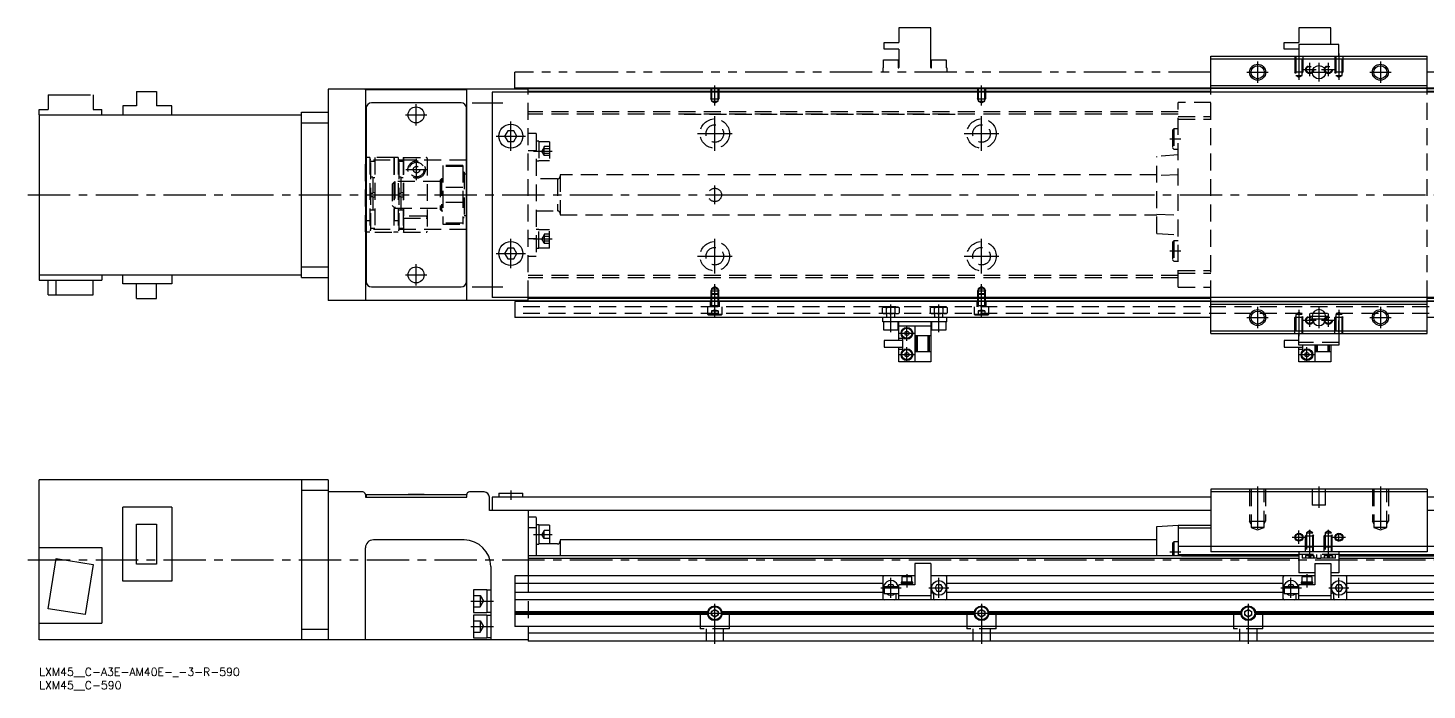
# Model space of a CAD drawing. Extents: x -4 to 927, y -8 to 240.
# Drawn here: x -4 to 520, y -8 to 240 of the extents above; entities that cross this region are included whole.
import ezdxf

# ---------------------------------------------------------------- set-up
doc = ezdxf.new("R2010")
doc.units = 0
doc.header["$LTSCALE"] = 0.5
for name, pattern in [('CENTER', [50.8, 31.75, -6.35, 6.35, -6.35]), ('DASHED', [19.05, 12.7, -6.35]), ('PHANTOM', [63.5, 31.75, -6.35, 6.35, -6.35, 6.35, -6.35])]:
    doc.linetypes.add(name, pattern=pattern)
for name, color, linetype in [('MSM_CENTER', 1, 'CENTER'), ('MSM_CONTINUOUS', 7, 'CONTINUOUS'), ('MSM_DASHED', 4, 'DASHED'), ('MSM_IMAGINARY', 6, 'PHANTOM'), ('MSM_NARROW', 5, 'CONTINUOUS'), ('MSM_PART_NUMBER', 7, 'CONTINUOUS')]:
    doc.layers.add(name, color=color, linetype=linetype)
doc.styles.get("Standard").update_dxf_attribs({"font": 'txt.shx', "height": 3, "bigfont": 'bigfont.shx'})

# ---------------------------------------------------------------- blocks, each defined once
blk = doc.blocks.new('*U8')
at = {"layer": 'MSM_PART_NUMBER'}
blk.add_text('LXM45__C-A3E-AM40E-_-3-R-590', height=3, dxfattribs=at).set_placement((0, -3))
blk = doc.blocks.new('*U9')
at = {"layer": 'MSM_PART_NUMBER'}
blk.add_text('LXM45__C-590', height=3, dxfattribs=at).set_placement((0, -8))

msp = doc.modelspace()

# ---------------------------------------------------------------- linework, layer by layer
at = {"layer": 'MSM_CENTER'}
for p, q in [((456.8, 227.38), (456.8, 219.38)), ((472.3, 230.38), (472.3, 220.47)), ((476.3, 226.88), (476.3, 221.88)), ((479.8, 226.88), (479.8, 219.88)), ((483.3, 226.88), (483.3, 221.88)), ((487.3, 230.38), (487.3, 220.47)), ((502.8, 227.38), (502.8, 219.38)), ((452.8, 223.38), (460.8, 223.38)), ((473.8, 224.38), (478.8, 224.38)), ((476.3, 223.38), (483.3, 223.38)), ((480.8, 224.38), (485.8, 224.38)), ((498.8, 223.38), (506.8, 223.38)), ((253.3, 210.87), (253.3, 218.38)), ((353.3, 210.87), (353.3, 218.38)), ((141.3, 203.38), (141.3, 211.38)), ((162.3, 211.88), (173.8, 211.88)), ((137.3, 207.38), (145.3, 207.38)), ((176.8, 193.88), (176.8, 204.88)), ((253.3, 193.88), (253.3, 206.88)), ((353.3, 193.88), (353.3, 206.88)), ((171.3, 199.38), (182.3, 199.38)), ((246.8, 200.38), (259.8, 200.38)), ((346.8, 200.38), (359.8, 200.38)), ((423.9, 198.38), (428, 198.38)), ((141.5, 182.88), (141.5, 190.88)), ((185.3, 193.83), (192.3, 193.83)), ((137.5, 186.88), (145.5, 186.88)), ((253.3, 173.88), (253.3, 180.88)), ((-4.2, 177.38), (787.3, 177.38)), ((176.8, 149.88), (176.8, 160.88)), ((185.3, 160.92), (192.3, 160.92)), ((253.3, 147.88), (253.3, 160.88)), ((353.3, 147.88), (353.3, 160.88)), ((171.3, 155.38), (182.3, 155.38)), ((246.8, 154.38), (259.8, 154.38)), ((346.8, 154.38), (359.8, 154.38)), ((423.9, 156.38), (428, 156.38)), ((137.3, 147.38), (145.3, 147.38)), ((141.3, 143.38), (141.3, 151.38)), ((162.3, 142.88), (173.8, 142.88)), ((253.3, 131.38), (253.3, 143.89)), ((353.3, 131.38), (353.3, 143.89)), ((319.3, 125.88), (319.3, 136.28)), ((337.3, 125.88), (337.3, 136.28)), ((452.8, 131.38), (460.8, 131.38)), ((456.8, 135.38), (456.8, 127.38)), ((472.3, 134.29), (472.3, 124.38)), ((476.3, 132.88), (476.3, 127.88)), ((476.3, 131.88), (483.3, 131.88)), ((479.8, 135.38), (479.8, 127.38)), ((483.3, 132.88), (483.3, 127.88)), ((487.3, 134.29), (487.3, 124.38)), ((498.8, 131.38), (506.8, 131.38)), ((502.8, 135.38), (502.8, 127.38)), ((325.3, 122.67), (325.3, 128.29)), ((473.8, 130.38), (478.8, 130.38)), ((476.3, 130.88), (483.3, 130.88)), ((480.8, 130.38), (485.8, 130.38)), ((487.3, 125.88), (487.3, 130.28)), ((322.49, 125.48), (328.11, 125.48)), ((322.49, 117.48), (328.11, 117.48)), ((325.3, 114.67), (325.3, 120.29)), ((472.49, 117.48), (478.11, 117.48)), ((475.3, 114.67), (475.3, 120.29)), ((141.3, 65.11), (141.3, 65)), ((176.8, 66.5), (176.8, 63)), ((456.8, 68), (456.8, 50.78)), ((479.8, 68), (479.8, 60)), ((502.8, 68), (502.8, 50.78)), ((185.3, 50), (192.3, 50)), ((469.8, 49), (474.8, 49)), ((472.3, 46.5), (472.3, 51.5)), ((476.3, 51.81), (476.3, 40.99)), ((483.3, 51.81), (483.3, 40.99)), ((484.8, 49), (489.8, 49)), ((487.3, 47.43), (487.3, 50.58)), ((423.9, 43.5), (428, 43.5)), ((-4.2, 40.5), (537.3, 40.5)), ((319.3, 26.25), (319.3, 33.75)), ((325.3, 35.1), (325.3, 30.1)), ((337.3, 26.25), (337.3, 33.75)), ((469.3, 26.25), (469.3, 33.75)), ((475.3, 35.1), (475.3, 30.1)), ((487.3, 26.25), (487.3, 33.75)), ((315.55, 30), (323.19, 30)), ((333.55, 30), (341.05, 30)), ((465.55, 30), (473.19, 30)), ((483.55, 30), (491.05, 30)), ((161.8, 25), (170.3, 25)), ((253.3, 9), (253.3, 24)), ((353.3, 24), (353.3, 9)), ((453.3, 24), (453.3, 9)), ((249.42, 20.5), (257.18, 20.5)), ((349.42, 20.5), (357.18, 20.5)), ((161.8, 15.5), (170.3, 15.5))]:
    msp.add_line(p, q, dxfattribs=at)
at = {"layer": 'MSM_CONTINUOUS'}
for p, q in [((439.3, 229.38), (520.3, 229.38)), ((439.3, 215.88), (439.3, 229.38)), ((439.3, 228.38), (520.3, 228.38)), ((520.3, 215.88), (520.3, 229.38)), ((108.3, 216.98), (108.3, 137.78)), ((183.3, 216.98), (108.3, 216.98)), ((122.3, 216.8), (122.3, 137.95)), ((160.3, 216.8), (122.3, 216.8)), ((160.3, 137.95), (160.3, 216.8)), ((784.8, 215.88), (169.8, 215.88)), ((169.8, 215.88), (169.8, 138.88)), ((773.3, 217.38), (183.3, 217.38)), ((183.3, 215.88), (183.3, 217.38)), ((439.3, 217.18), (183.3, 217.18)), ((439.3, 216.18), (183.3, 216.18)), ((439.3, 218.38), (520.3, 218.38)), ((439.3, 217.38), (520.3, 217.38)), ((773.3, 217.18), (520.3, 217.18)), ((773.3, 216.18), (520.3, 216.18)), ((122.6, 209.88), (122.6, 144.88)), ((158.2, 211.88), (124.6, 211.88)), ((160.2, 144.88), (160.2, 209.88)), ((0, 207.38), (0, 145.38)), ((0, 207.38), (98.3, 207.38)), ((98.3, 146.38), (98.3, 208.38)), ((98.3, 208.38), (108.3, 208.38)), ((122.6, 207.48), (122.3, 207.48)), ((98.3, 204.38), (108.3, 204.38)), ((122.6, 202.98), (122.3, 202.98)), ((175.65, 201.38), (174.49, 199.38)), ((174.49, 199.38), (175.65, 197.38)), ((177.95, 201.38), (175.65, 201.38)), ((179.11, 199.38), (177.95, 201.38)), ((177.95, 197.38), (179.11, 199.38)), ((175.65, 197.38), (177.95, 197.38)), ((122.6, 190.38), (122.3, 190.38)), ((160.3, 190.38), (160.2, 190.38)), ((160.3, 185.13), (160.2, 185.13)), ((160.2, 169.63), (160.3, 169.63)), ((122.6, 164.38), (122.3, 164.38)), ((160.3, 164.38), (160.2, 164.38)), ((175.65, 157.38), (174.49, 155.38)), ((177.95, 157.38), (175.65, 157.38)), ((179.11, 155.38), (177.95, 157.38)), ((174.49, 155.38), (175.65, 153.38)), ((175.65, 153.38), (177.95, 153.38)), ((177.95, 153.38), (179.11, 155.38)), ((0, 147.38), (98.3, 147.38)), ((23.5, 147.38), (23.5, 145.38)), ((31.35, 143.98), (31.35, 147.38)), ((49.7, 147.38), (49.7, 143.98)), ((98.3, 150.38), (108.3, 150.38)), ((122.6, 151.78), (122.3, 151.78)), ((122.3, 147.28), (122.6, 147.28)), ((160.3, 151.78), (160.2, 151.78)), ((0, 145.38), (23.5, 145.38)), ((3.4, 139.88), (3.4, 145.38)), ((6.37, 139.88), (6.37, 145.38)), ((20.2, 139.88), (20.2, 145.38)), ((49.7, 143.98), (31.35, 143.98)), ((36.47, 138.58), (36.47, 143.98)), ((43.93, 138.58), (43.93, 143.98)), ((98.3, 146.38), (108.3, 146.38)), ((124.6, 142.88), (158.2, 142.88)), ((3.4, 139.88), (20.2, 139.88)), ((36.47, 138.58), (43.93, 138.58)), ((183.3, 137.78), (108.3, 137.78)), ((122.3, 137.95), (160.3, 137.95)), ((784.8, 138.88), (169.8, 138.88)), ((778.3, 137.38), (178.3, 137.38)), ((178.3, 137.38), (178.3, 131.38)), ((183.3, 137.38), (183.3, 138.88)), ((439.3, 138.58), (183.3, 138.58)), ((439.3, 137.58), (183.3, 137.58)), ((439.3, 125.38), (439.3, 138.88)), ((439.3, 137.38), (520.3, 137.38)), ((439.3, 136.38), (520.3, 136.38)), ((520.3, 125.38), (520.3, 138.88)), ((773.3, 138.58), (520.3, 138.58)), ((773.3, 137.58), (520.3, 137.58)), ((439.3, 131.38), (178.3, 131.38)), ((316.3, 129.78), (316.3, 131.38)), ((340.3, 129.78), (340.3, 131.38)), ((477.3, 131.88), (477.3, 130.88)), ((482.3, 130.88), (482.3, 131.88)), ((778.3, 131.38), (520.3, 131.38)), ((340.3, 129.78), (316.3, 129.78)), ((316.55, 129.78), (316.55, 126.78)), ((316.55, 126.78), (322.05, 126.78)), ((322.05, 126.78), (322.05, 129.78)), ((322.3, 122.73), (322.3, 129.64)), ((334.3, 128.18), (322.3, 128.18)), ((325.3, 126.34), (324.55, 125.91)), ((324.55, 125.91), (324.55, 125.04)), ((326.05, 125.91), (325.3, 126.34)), ((326.05, 125.91), (326.05, 125.04)), ((328.3, 128.18), (328.3, 114.78)), ((334.3, 129.64), (334.3, 114.78)), ((334.55, 129.78), (334.55, 126.78)), ((334.55, 126.78), (340.05, 126.78)), ((340.05, 126.78), (340.05, 129.78)), ((439.3, 126.38), (520.3, 126.38)), ((316.8, 122.73), (316.8, 120.23)), ((323.8, 122.73), (316.8, 122.73)), ((323.8, 123.48), (322.3, 123.48)), ((323.8, 119.48), (323.8, 123.48)), ((324.55, 125.04), (325.3, 124.61)), ((325.3, 124.61), (326.05, 125.04)), ((334.3, 124.48), (328.3, 124.48)), ((328.8, 118.48), (328.8, 124.48)), ((329.3, 118.48), (329.3, 124.48)), ((333.3, 118.48), (333.3, 124.48)), ((333.8, 118.48), (333.8, 124.48)), ((439.3, 125.38), (520.3, 125.38)), ((466.8, 122.73), (466.8, 120.23)), ((472.3, 122.73), (466.8, 122.73)), ((472.3, 120.98), (472.3, 125.38)), ((487.3, 120.98), (472.3, 120.98)), ((473.8, 119.48), (473.8, 120.98)), ((478.3, 120.98), (478.3, 114.78)), ((478.8, 118.48), (478.8, 120.98)), ((479.3, 118.48), (479.3, 120.98)), ((483.3, 118.48), (483.3, 120.98)), ((483.8, 118.48), (483.8, 120.98)), ((484.3, 120.98), (484.3, 114.78)), ((487.3, 125.38), (487.3, 120.98)), ((316.8, 120.23), (323.8, 120.23)), ((322.3, 114.78), (322.3, 120.23)), ((322.3, 119.48), (323.8, 119.48)), ((325.3, 118.34), (324.55, 117.91)), ((324.55, 117.91), (324.55, 117.04)), ((324.55, 117.04), (325.3, 116.61)), ((326.05, 117.91), (325.3, 118.34)), ((325.3, 116.61), (326.05, 117.04)), ((326.05, 117.91), (326.05, 117.04)), ((334.3, 118.48), (328.3, 118.48)), ((466.8, 120.23), (473.8, 120.23)), ((472.3, 114.78), (472.3, 120.23)), ((472.3, 119.48), (473.8, 119.48)), ((475.3, 118.34), (474.55, 117.91)), ((474.55, 117.91), (474.55, 117.04)), ((474.55, 117.04), (475.3, 116.61)), ((476.05, 117.91), (475.3, 118.34)), ((475.3, 116.61), (476.05, 117.04)), ((476.05, 117.91), (476.05, 117.04)), ((484.3, 118.48), (478.3, 118.48)), ((334.3, 114.78), (322.3, 114.78)), ((484.3, 114.78), (472.3, 114.78)), ((0, 10.5), (0, 70.5)), ((108.3, 70.5), (0, 70.5)), ((98.3, 70.5), (98.3, 10.5)), ((108.3, 70.5), (108.3, 10.5)), ((108.3, 66.5), (98.3, 66.5)), ((121.3, 66), (108.3, 66)), ((122.3, 65), (122.3, 64)), ((122.3, 64), (160.3, 64)), ((122.6, 65), (160.2, 65)), ((122.6, 65), (122.6, 64)), ((138.3, 65.1), (144.3, 65.1)), ((138.3, 65.1), (138.3, 65)), ((144.3, 65), (144.3, 65.1)), ((160.2, 65), (160.2, 64)), ((160.3, 64), (160.3, 65)), ((166.8, 66), (161.3, 66)), ((168.8, 59), (168.8, 64)), ((169.8, 64), (169.8, 59)), ((439.3, 64), (169.8, 64)), ((172.3, 65.5), (172.3, 64)), ((172.3, 65.5), (181.3, 65.5)), ((181.3, 64), (181.3, 65.5)), ((439.3, 67), (439.3, 43.5)), ((520.3, 67), (439.3, 67)), ((520.3, 66), (439.3, 66)), ((520.3, 67), (520.3, 43.5)), ((784.8, 64), (520.3, 64)), ((31.35, 32.5), (31.35, 60.3)), ((49.7, 60.3), (31.35, 60.3)), ((49.7, 60.3), (49.7, 32.5)), ((439.3, 59), (168.8, 59)), ((183.3, 59), (183.3, 34.5)), ((785.3, 59), (520.3, 59)), ((36.47, 38.85), (36.47, 53.95)), ((36.47, 53.95), (43.93, 53.95)), ((43.93, 53.95), (43.93, 38.85)), ((186.3, 56.5), (183.3, 56.5)), ((186.3, 52.5), (183.3, 52.5)), ((186.3, 56.47), (186.3, 42)), ((187.3, 53.65), (186.3, 53.65)), ((187.3, 53.62), (187.3, 46.35)), ((191.3, 53.5), (187.3, 53.5)), ((191.3, 53.5), (191.3, 46.5)), ((419, 53), (427, 53.5)), ((419, 42), (419, 53)), ((427, 53.5), (439.3, 53.5)), ((427, 53.5), (427, 42)), ((427, 52.5), (439.3, 52.5)), ((159.3, 48), (125.3, 48)), ((195.3, 48), (195.3, 42)), ((419, 48), (195.3, 48)), ((425.4, 47.3), (424.9, 46.8)), ((427, 47.3), (425.4, 47.3)), ((425.4, 47.3), (425.4, 42)), ((0, 45.2), (23.5, 45.2)), ((23.5, 45.2), (23.5, 16.8)), ((122.3, 10.5), (122.3, 45)), ((472.3, 42), (183.3, 42)), ((186.3, 46.35), (187.3, 46.35)), ((194.3, 46.5), (187.28, 46.5)), ((424.9, 46.8), (424.9, 42)), ((532.6, 45.5), (427, 45.5)), ((472.3, 42.4), (427, 42.4)), ((531.3, 45.5), (428.3, 45.5)), ((472.3, 42.4), (428.3, 42.4)), ((428.3, 42), (472.3, 42)), ((520.3, 43.5), (439.3, 43.5)), ((472.3, 43.5), (472.3, 35.6)), ((487.3, 43.5), (487.3, 35.6)), ((531.3, 42.4), (487.3, 42.4)), ((532.6, 42.4), (487.3, 42.4)), ((487.3, 42), (531.3, 42)), ((773.3, 42), (487.3, 42)), ((3.4, 22.21), (6.37, 40.98)), ((6.37, 40.98), (20.2, 38.79)), ((20.2, 38.79), (17.23, 20.02)), ((43.93, 38.85), (36.47, 38.85)), ((169.3, 38), (169.3, 10.5)), ((472.3, 41), (183.3, 41)), ((334.3, 39.1), (328.3, 39.1)), ((328.3, 39.1), (328.3, 31.1)), ((334.3, 39.1), (334.3, 25.5)), ((478.3, 39.1), (478.3, 31.1)), ((478.3, 39.1), (484.3, 39.1)), ((484.3, 39.1), (484.3, 25.5)), ((773.3, 41), (487.3, 41)), ((49.7, 32.5), (31.35, 32.5)), ((178.3, 34.5), (178.3, 15.5)), ((328.3, 34.5), (178.3, 34.5)), ((316.3, 31.7), (178.3, 31.7)), ((316.3, 34), (316.3, 26)), ((323.1, 32.1), (323.1, 31.6)), ((327.5, 32.1), (323.1, 32.1)), ((327.5, 31.6), (323.1, 31.6)), ((323.3, 31.6), (323.3, 31.1)), ((323.4, 34.1), (323.4, 32.1)), ((327.2, 34.1), (323.4, 34.1)), ((327.2, 32.1), (327.2, 34.1)), ((327.3, 31.1), (327.3, 31.6)), ((327.5, 31.6), (327.5, 32.1)), ((478.3, 34.5), (334.3, 34.5)), ((340.3, 26), (340.3, 34)), ((466.3, 31.7), (340.3, 31.7)), ((466.3, 34), (466.3, 26)), ((478.3, 35.6), (472.3, 35.6)), ((473.1, 32.1), (473.1, 31.6)), ((477.5, 32.1), (473.1, 32.1)), ((477.5, 31.6), (473.1, 31.6)), ((473.3, 31.6), (473.3, 31.1)), ((473.4, 34.1), (473.4, 32.1)), ((477.2, 34.1), (473.4, 34.1)), ((477.2, 32.1), (477.2, 34.1)), ((477.3, 31.1), (477.3, 31.6)), ((477.5, 31.6), (477.5, 32.1)), ((487.3, 35.6), (484.3, 35.6)), ((628.3, 34.5), (484.3, 34.5)), ((490.3, 26), (490.3, 34)), ((616.3, 31.7), (490.3, 31.7)), ((167.8, 29.25), (162.8, 29.25)), ((162.8, 29.25), (162.8, 20.75)), ((167.8, 29.25), (167.8, 20.75)), ((169.3, 29.15), (167.8, 29.15)), ((316.3, 28.3), (178.3, 28.3)), ((316.3, 30.3), (316.12, 30)), ((316.12, 30), (316.3, 29.7)), ((322.3, 30.35), (316.8, 30.35)), ((316.8, 30.35), (316.8, 27.85)), ((316.8, 27.85), (322.3, 27.85)), ((318.58, 31.25), (318.06, 30.35)), ((318.58, 31.25), (320.02, 31.25)), ((320.54, 30.35), (320.02, 31.25)), ((321.3, 26), (321.3, 27.6)), ((328.3, 31.1), (322.3, 31.1)), ((322.3, 25.5), (322.3, 31.1)), ((322.3, 27.15), (334.3, 27.15)), ((322.3, 27.1), (334.3, 27.1)), ((322.35, 27.15), (322.35, 27.1)), ((334.25, 27.15), (334.25, 27.1)), ((335.3, 27.6), (335.3, 26)), ((336.58, 31.25), (335.86, 30)), ((335.86, 30), (336.58, 28.75)), ((336.58, 31.25), (338.02, 31.25)), ((336.58, 28.75), (338.02, 28.75)), ((338.74, 30), (338.02, 31.25)), ((338.02, 28.75), (338.74, 30)), ((340.48, 30), (340.3, 30.3)), ((340.3, 29.7), (340.48, 30)), ((466.3, 28.3), (340.3, 28.3)), ((466.3, 30.3), (466.12, 30)), ((466.12, 30), (466.3, 29.7)), ((472.3, 30.35), (466.8, 30.35)), ((466.8, 30.35), (466.8, 27.85)), ((466.8, 27.85), (472.3, 27.85)), ((468.58, 31.25), (468.06, 30.35)), ((468.58, 31.25), (470.02, 31.25)), ((470.54, 30.35), (470.02, 31.25)), ((471.3, 26), (471.3, 27.6)), ((478.3, 31.1), (472.3, 31.1)), ((472.3, 25.5), (472.3, 31.1)), ((472.3, 27.15), (484.3, 27.15)), ((472.3, 27.1), (484.3, 27.1)), ((472.35, 27.15), (472.35, 27.1)), ((484.25, 27.15), (484.25, 27.1)), ((485.3, 27.6), (485.3, 26)), ((486.58, 31.25), (485.86, 30)), ((485.86, 30), (486.58, 28.75)), ((486.58, 31.25), (488.02, 31.25)), ((486.58, 28.75), (488.02, 28.75)), ((488.74, 30), (488.02, 31.25)), ((488.02, 28.75), (488.74, 30)), ((490.48, 30), (490.3, 30.3)), ((490.3, 29.7), (490.48, 30)), ((616.3, 28.3), (490.3, 28.3)), ((17.23, 20.02), (3.4, 22.21)), ((778.3, 25.5), (178.3, 25.5)), ((250.6, 21), (178.3, 21)), ((252.05, 21.22), (253.3, 21.94)), ((252.05, 19.78), (252.05, 21.22)), ((253.3, 21.94), (254.55, 21.22)), ((254.55, 21.22), (254.55, 19.78)), ((350.6, 21), (256, 21)), ((352.05, 21.22), (353.3, 21.94)), ((352.05, 19.78), (352.05, 21.22)), ((353.3, 21.94), (354.55, 21.22)), ((354.55, 21.22), (354.55, 19.78)), ((450.6, 21), (356, 21)), ((452.05, 21.22), (453.3, 21.94)), ((452.05, 19.78), (452.05, 21.22)), ((453.3, 21.94), (454.55, 21.22)), ((454.55, 21.22), (454.55, 19.78)), ((550.6, 21), (456, 21)), ((0, 16.8), (23.5, 16.8)), ((162.8, 20.75), (167.8, 20.75)), ((167.8, 19.75), (162.8, 19.75)), ((162.8, 19.75), (162.8, 11.25)), ((167.8, 20.85), (169.3, 20.85)), ((167.8, 19.75), (167.8, 11.25)), ((169.3, 19.65), (167.8, 19.65)), ((250.55, 20.5), (178.3, 20.5)), ((250.6, 20), (178.3, 20)), ((253.3, 19.06), (252.05, 19.78)), ((254.55, 19.78), (253.3, 19.06)), ((350.6, 20), (256, 20)), ((350.55, 20.5), (256.05, 20.5)), ((353.3, 19.06), (352.05, 19.78)), ((354.55, 19.78), (353.3, 19.06)), ((450.6, 20), (356, 20)), ((450.55, 20.5), (356.05, 20.5)), ((453.3, 19.06), (452.05, 19.78)), ((454.55, 19.78), (453.3, 19.06)), ((550.6, 20), (456, 20)), ((550.55, 20.5), (456.05, 20.5)), ((183.3, 10.5), (0, 10.5)), ((98.3, 14.5), (108.3, 14.5)), ((162.8, 11.25), (167.8, 11.25)), ((167.8, 11.35), (169.3, 11.35)), ((778.3, 15.5), (178.3, 15.5)), ((183.3, 15.5), (183.3, 10)), ((773.3, 13), (183.3, 13)), ((773.3, 10), (183.3, 10))]:
    msp.add_line(p, q, dxfattribs=at)
for centre, radius in [((456.8, 223.38), 2.46), ((479.8, 223.38), 2.5), ((502.8, 223.38), 2.46), ((141.3, 207.38), 3), ((176.8, 199.38), 4.5), ((176.8, 155.38), 4.5), ((141.3, 147.38), 3), ((456.8, 131.38), 2.46), ((502.8, 131.38), 2.46), ((325.3, 125.48), 2.2), ((325.3, 125.48), 1.9), ((325.3, 117.48), 2.2), ((325.3, 117.48), 1.9), ((475.3, 117.48), 2.2), ((475.3, 117.48), 1.9), ((472.3, 49), 1.23), ((487.3, 49), 1.23), ((337.3, 30), 2.75), ((487.3, 30), 2.75), ((253.3, 20.5), 2.75), ((253.3, 20.5), 2.45), ((253.3, 20.5), 1.25), ((353.3, 20.5), 2.75), ((353.3, 20.5), 2.45), ((353.3, 20.5), 1.25), ((453.3, 20.5), 2.75), ((453.3, 20.5), 2.45), ((453.3, 20.5), 1.25)]:
    msp.add_circle(centre, radius, dxfattribs=at)
for centre, radius, start, end in [((124.6, 209.88), 2, 90, 180), ((158.2, 209.88), 2, 0, 90), ((124.6, 144.88), 2, 180, 270), ((158.2, 144.88), 2, 270, 0), ((479.8, 131.88), 2.5, 359.9999, 179.9999), ((322.05, 129.24), 0.531, 67.7887, 89.707), ((322.2, 129.65), 0.0991, 355.8281, 61.8151), ((334.4, 129.65), 0.0991, 118.1849, 184.1719), ((334.55, 129.24), 0.531, 90.293, 112.2113), ((479.8, 130.88), 2.5, 179.9999, 359.9999), ((121.3, 65), 1, 0, 90), ((161.3, 65), 1, 90.3138, 180), ((166.77, 63.97), 2.03, 0.8442, 89.1558), ((125.3, 45), 3, 90, 180), ((159.3, 38), 10, 0, 90), ((194.3, 47.5), 1, 270, 0), ((316.8, 34), 0.5, 90, 180), ((319.3, 30), 2.75, 7.312, 204.62), ((339.8, 34), 0.5, 0, 90), ((466.8, 34), 0.5, 90, 180), ((469.3, 30), 2.75, 7.312, 204.62), ((489.8, 34), 0.5, 0, 90), ((319.3, 30), 2.75, 231.4273, 308.5727), ((321.8, 27.6), 0.5, 150, 180), ((321.78, 27.59), 0.517, 4.3661, 29.8325), ((334.8, 27.6), 0.5, 0, 180), ((469.3, 30), 2.75, 231.4273, 308.5727), ((471.8, 27.6), 0.5, 150, 180), ((471.78, 27.59), 0.517, 4.3661, 29.8325), ((484.8, 27.6), 0.5, 0, 180), ((316.8, 26), 0.5, 180, 270), ((320.8, 26), 0.5, 270, 0), ((335.8, 26), 0.5, 180, 270), ((339.8, 26), 0.5, 270, 0), ((466.8, 26), 0.5, 180, 270), ((470.8, 26), 0.5, 270, 0), ((485.8, 26), 0.5, 180, 270), ((489.8, 26), 0.5, 270, 0)]:
    msp.add_arc(centre, radius, start, end, dxfattribs=at)
at = {"layer": 'MSM_DASHED'}
for p, q in [((470.8, 229.38), (470.8, 223.38)), ((471.07, 229.38), (471.07, 222.18)), ((473.53, 222.18), (473.53, 229.38)), ((473.8, 229.38), (473.8, 223.38)), ((485.8, 229.38), (485.8, 223.38)), ((486.07, 229.38), (486.07, 222.18)), ((488.53, 222.18), (488.53, 229.38)), ((488.8, 229.38), (488.8, 223.38)), ((473.8, 223.38), (470.8, 223.38)), ((471.07, 222.91), (470.8, 223.38)), ((471.07, 222.18), (473.53, 222.18)), ((471.07, 222.18), (472.3, 221.47)), ((472.3, 221.47), (473.53, 222.18)), ((473.53, 222.91), (473.8, 223.38)), ((488.8, 223.38), (485.8, 223.38)), ((486.07, 222.91), (485.8, 223.38)), ((486.07, 222.18), (488.53, 222.18)), ((486.07, 222.18), (487.3, 221.47)), ((487.3, 221.47), (488.53, 222.18)), ((488.53, 222.91), (488.8, 223.38)), ((122.3, 216.8), (122.3, 216.98)), ((183.3, 138.88), (183.3, 215.88)), ((251.8, 217.38), (251.8, 213.38)), ((252.07, 217.38), (252.07, 212.58)), ((254.53, 212.58), (254.53, 217.38)), ((254.8, 217.38), (254.8, 213.38)), ((351.8, 217.38), (351.8, 213.38)), ((352.07, 217.38), (352.07, 212.58)), ((354.53, 212.58), (354.53, 217.38)), ((354.8, 217.38), (354.8, 213.38)), ((439.3, 138.88), (439.3, 215.88)), ((520.3, 138.88), (520.3, 215.88)), ((251.8, 213.38), (254.8, 213.38)), ((252.07, 212.91), (251.8, 213.38)), ((252.07, 212.58), (253.3, 211.87)), ((252.07, 212.58), (254.53, 212.58)), ((253.3, 211.87), (254.53, 212.58)), ((254.53, 212.91), (254.8, 213.38)), ((351.8, 213.38), (354.8, 213.38)), ((352.07, 212.91), (351.8, 213.38)), ((352.07, 212.58), (354.53, 212.58)), ((352.07, 212.58), (353.3, 211.87)), ((353.3, 211.87), (354.53, 212.58)), ((354.53, 212.91), (354.8, 213.38)), ((439.3, 211.98), (427, 211.98)), ((427, 142.78), (427, 211.98)), ((427, 208.52), (183.3, 208.52)), ((427, 207.63), (183.3, 207.63)), ((241.8, 207.63), (344.8, 207.63)), ((427, 206.73), (439.3, 206.73)), ((427, 205.73), (439.3, 205.73)), ((186.3, 200.38), (183.3, 200.38)), ((186.3, 200.38), (186.3, 154.38)), ((425.4, 202.18), (424.9, 201.68)), ((424.9, 201.68), (424.9, 195.08)), ((425.4, 202.18), (425.4, 194.58)), ((427, 202.18), (425.4, 202.18)), ((187.3, 197.48), (186.3, 197.48)), ((187.3, 197.48), (187.3, 190.18)), ((191.3, 197.33), (187.3, 197.33)), ((189.3, 195.33), (188.43, 193.83)), ((189.3, 192.1), (189.3, 195.56)), ((191.3, 195.56), (189.3, 195.56)), ((191.3, 194.7), (189.3, 194.7)), ((191.3, 197.33), (191.3, 190.33)), ((424.9, 195.08), (425.4, 194.58)), ((425.4, 194.58), (427, 194.58)), ((122.4, 191.35), (122.3, 191.24)), ((122.3, 163.48), (122.3, 191.28)), ((123.9, 191.35), (122.4, 191.35)), ((122.4, 191.35), (122.4, 167.8)), ((160.2, 190.38), (122.6, 190.38)), ((123.9, 191.35), (123.9, 163.41)), ((124.3, 190.58), (123.9, 190.58)), ((124.3, 164.18), (124.3, 190.58)), ((125.8, 189.85), (124.3, 189.85)), ((132.9, 191.38), (125.8, 191.38)), ((125.8, 191.38), (125.8, 163.38)), ((133, 191.28), (132.9, 191.38)), ((132.9, 191.38), (132.9, 163.38)), ((133.1, 191.35), (133, 191.24)), ((133, 191.28), (133, 163.48)), ((134.6, 191.35), (133.1, 191.35)), ((133.1, 191.35), (133.1, 167.8)), ((134.6, 191.35), (134.6, 163.41)), ((135, 190.58), (134.6, 190.58)), ((135, 164.18), (135, 190.58)), ((136.5, 189.85), (135, 189.85)), ((136.5, 191.27), (136.6, 191.37)), ((136.5, 191.27), (136.5, 163.48)), ((136.6, 191.37), (145.1, 191.37)), ((136.6, 191.37), (136.6, 169.45)), ((145.5, 190.97), (145.5, 163.78)), ((186.3, 193.9), (183.3, 193.9)), ((186.3, 190.18), (187.3, 190.18)), ((187.3, 190.33), (191.3, 190.33)), ((189.3, 192.33), (188.43, 193.83)), ((191.3, 192.96), (189.3, 192.96)), ((191.3, 192.1), (189.3, 192.1)), ((427, 192.38), (419, 191.82)), ((419, 162.93), (419, 191.82)), ((125.05, 183.99), (124.3, 183.99)), ((125.05, 183.99), (125.05, 178.09)), ((125.8, 183.79), (125.05, 183.79)), ((135.75, 183.99), (135, 183.99)), ((135.75, 178.09), (135.75, 183.99)), ((136.5, 183.79), (135.75, 183.79)), ((151.3, 188.38), (151.3, 166.38)), ((158.8, 188.38), (151.3, 188.38)), ((158.8, 188.01), (151.3, 188.01)), ((158.8, 188.38), (158.8, 166.38)), ((159.3, 185.88), (158.8, 185.88)), ((159.3, 185.88), (159.3, 168.88)), ((160.2, 185.13), (159.3, 185.13)), ((195.3, 184.88), (195.3, 169.88)), ((419, 184.88), (195.3, 184.88)), ((427, 184.86), (419, 184.61)), ((133.3, 182.38), (132.3, 181.38)), ((132.3, 181.38), (132.3, 173.38)), ((133.3, 182.38), (133.3, 172.38)), ((150.3, 182.38), (133.3, 182.38)), ((150.8, 183.38), (150.3, 182.88)), ((150.3, 182.88), (150.3, 171.88)), ((150.8, 183.38), (150.8, 171.38)), ((151.3, 183.38), (150.8, 183.38)), ((158.8, 180.17), (151.3, 180.17)), ((194.3, 183.38), (186.3, 183.38)), ((194.3, 183.38), (194.3, 171.38)), ((124.3, 178.09), (125.05, 178.09)), ((125.05, 176.67), (124.3, 176.67)), ((125.05, 178.29), (125.8, 178.29)), ((125.05, 176.67), (125.05, 171.61)), ((125.8, 176.47), (125.05, 176.47)), ((132.3, 173.38), (133.3, 172.38)), ((135, 178.09), (135.75, 178.09)), ((135.75, 176.67), (135, 176.67)), ((135.75, 178.29), (136.5, 178.29)), ((135.75, 171.61), (135.75, 176.67)), ((136.5, 176.47), (135.75, 176.47)), ((158.8, 174.58), (151.3, 174.58)), ((122.3, 167.9), (122.4, 167.8)), ((125.8, 171.61), (124.3, 171.61)), ((133, 167.9), (133.1, 167.8)), ((133.3, 172.38), (150.3, 172.38)), ((136.5, 171.61), (135, 171.61)), ((136.6, 169.45), (136.5, 169.51)), ((136.5, 168.71), (136.6, 168.65)), ((145.1, 169.45), (136.6, 169.45)), ((136.6, 168.65), (145.1, 168.65)), ((136.6, 168.65), (136.6, 163.38)), ((150.3, 171.88), (150.8, 171.38)), ((150.8, 171.38), (151.3, 171.38)), ((158.8, 168.88), (159.3, 168.88)), ((159.3, 169.63), (160.2, 169.63)), ((186.3, 171.38), (194.3, 171.38)), ((195.3, 169.88), (419, 169.88)), ((419, 170.14), (427, 169.89)), ((122.4, 163.41), (122.3, 163.52)), ((122.4, 167.8), (123.9, 167.8)), ((123.9, 163.41), (122.4, 163.41)), ((160.2, 164.38), (122.6, 164.38)), ((123.9, 164.18), (124.3, 164.18)), ((124.3, 164.91), (125.8, 164.91)), ((125.8, 163.38), (132.9, 163.38)), ((132.9, 163.38), (133, 163.48)), ((133.1, 163.41), (133, 163.52)), ((133.1, 167.8), (134.6, 167.8)), ((134.6, 163.41), (133.1, 163.41)), ((134.6, 164.18), (135, 164.18)), ((135, 164.91), (136.5, 164.91)), ((136.5, 163.48), (136.6, 163.38)), ((136.6, 163.38), (145.1, 163.38)), ((158.8, 166.74), (151.3, 166.74)), ((151.3, 166.38), (158.8, 166.38)), ((186.3, 164.57), (187.3, 164.57)), ((187.3, 157.27), (187.3, 164.57)), ((187.3, 164.42), (191.3, 164.42)), ((189.3, 162.65), (189.3, 159.19)), ((191.3, 162.65), (189.3, 162.65)), ((191.3, 157.42), (191.3, 164.42)), ((419, 162.93), (427, 162.38)), ((186.3, 160.85), (183.3, 160.85)), ((191.3, 157.42), (187.3, 157.42)), ((189.3, 162.42), (188.43, 160.92)), ((189.3, 159.42), (188.43, 160.92)), ((191.3, 161.79), (189.3, 161.79)), ((191.3, 160.05), (189.3, 160.05)), ((191.3, 159.19), (189.3, 159.19)), ((425.4, 160.18), (424.9, 159.68)), ((424.9, 159.68), (424.9, 153.08)), ((425.4, 160.18), (425.4, 152.58)), ((427, 160.18), (425.4, 160.18)), ((183.3, 154.38), (186.3, 154.38)), ((187.3, 157.27), (186.3, 157.27)), ((424.9, 153.08), (425.4, 152.58)), ((425.4, 152.58), (427, 152.58)), ((427, 147.13), (183.3, 147.13)), ((427, 149.03), (439.3, 149.03)), ((427, 148.03), (439.3, 148.03)), ((427, 146.23), (183.3, 146.23)), ((252.07, 141.84), (251.8, 141.38)), ((253.3, 142.89), (252.07, 142.18)), ((252.07, 142.18), (252.07, 135.84)), ((252.07, 142.18), (254.53, 142.18)), ((254.53, 142.18), (253.3, 142.89)), ((254.53, 135.84), (254.53, 142.18)), ((254.53, 141.84), (254.8, 141.38)), ((352.07, 141.84), (351.8, 141.38)), ((353.3, 142.89), (352.07, 142.18)), ((352.07, 142.18), (352.07, 135.84)), ((352.07, 142.18), (354.53, 142.18)), ((354.53, 142.18), (353.3, 142.89)), ((354.53, 135.84), (354.53, 142.18)), ((354.53, 141.84), (354.8, 141.38)), ((427, 142.78), (439.3, 142.78)), ((122.3, 137.95), (122.3, 137.78)), ((251.55, 137.38), (251.55, 135.38)), ((251.8, 141.38), (251.8, 135.38)), ((251.8, 141.38), (254.8, 141.38)), ((252.07, 140.38), (251.8, 140.1)), ((251.8, 140.1), (254.8, 140.1)), ((252.07, 140.38), (254.53, 140.38)), ((254.8, 140.1), (254.53, 140.38)), ((254.8, 135.38), (254.8, 141.38)), ((255.05, 135.38), (255.05, 137.38)), ((351.55, 137.38), (351.55, 135.38)), ((351.8, 141.38), (351.8, 135.38)), ((351.8, 141.38), (354.8, 141.38)), ((352.07, 140.38), (351.8, 140.1)), ((351.8, 140.1), (354.8, 140.1)), ((352.07, 140.38), (354.53, 140.38)), ((354.8, 140.1), (354.53, 140.38)), ((354.8, 135.38), (354.8, 141.38)), ((355.05, 135.38), (355.05, 137.38)), ((778.3, 135.38), (178.3, 135.38)), ((778.3, 132.88), (178.3, 132.88)), ((250.55, 135.38), (250.55, 132.68)), ((250.55, 132.68), (250.85, 132.38)), ((250.55, 132.68), (256.05, 132.68)), ((250.85, 132.38), (255.75, 132.38)), ((254.8, 135.84), (251.8, 135.84)), ((252.07, 135.84), (251.8, 135.38)), ((253.3, 134.21), (252.05, 133.88)), ((252.05, 133.88), (252.05, 132.38)), ((252.05, 133.88), (254.55, 133.88)), ((254.55, 133.88), (253.3, 134.21)), ((253.3, 133.88), (253.3, 132.38)), ((254.53, 135.84), (254.8, 135.38)), ((254.55, 133.88), (254.55, 132.38)), ((255.75, 132.38), (256.05, 132.68)), ((256.05, 132.68), (256.05, 135.38)), ((316.55, 135.28), (316.12, 135.03)), ((316.12, 133.12), (316.12, 135.03)), ((316.12, 133.12), (316.55, 132.88)), ((316.55, 135.28), (322.05, 135.28)), ((317.71, 133.12), (317.71, 135.03)), ((317.8, 131.38), (317.8, 132.88)), ((320.8, 131.38), (320.8, 132.88)), ((320.89, 133.12), (320.89, 135.03)), ((322.48, 135.03), (322.05, 135.28)), ((322.05, 132.88), (322.48, 133.12)), ((322.48, 133.12), (322.48, 135.03)), ((334.55, 135.28), (334.12, 135.03)), ((334.12, 133.12), (334.12, 135.03)), ((334.12, 133.12), (334.55, 132.88)), ((334.55, 135.28), (340.05, 135.28)), ((335.71, 133.12), (335.71, 135.03)), ((335.8, 131.38), (335.8, 132.88)), ((338.8, 131.38), (338.8, 132.88)), ((338.89, 133.12), (338.89, 135.03)), ((340.48, 135.03), (340.05, 135.28)), ((340.05, 132.88), (340.48, 133.12)), ((340.48, 133.12), (340.48, 135.03)), ((350.55, 135.38), (350.55, 132.68)), ((350.55, 132.68), (350.85, 132.38)), ((350.55, 132.68), (356.05, 132.68)), ((350.85, 132.38), (355.75, 132.38)), ((354.8, 135.84), (351.8, 135.84)), ((352.07, 135.84), (351.8, 135.38)), ((353.3, 134.21), (352.05, 133.88)), ((352.05, 133.88), (352.05, 132.38)), ((352.05, 133.88), (354.55, 133.88)), ((354.55, 133.88), (353.3, 134.21)), ((353.3, 133.88), (353.3, 132.38)), ((354.53, 135.84), (354.8, 135.38)), ((354.55, 133.88), (354.55, 132.38)), ((355.75, 132.38), (356.05, 132.68)), ((356.05, 132.68), (356.05, 135.38)), ((471.07, 131.84), (470.8, 131.38)), ((473.8, 131.38), (470.8, 131.38)), ((470.8, 125.38), (470.8, 131.38)), ((472.3, 133.29), (471.07, 132.58)), ((473.53, 132.58), (471.07, 132.58)), ((471.07, 132.58), (471.07, 125.38)), ((473.53, 132.58), (472.3, 133.29)), ((473.53, 125.38), (473.53, 132.58)), ((473.53, 131.84), (473.8, 131.38)), ((473.8, 125.38), (473.8, 131.38)), ((486.07, 131.84), (485.8, 131.38)), ((488.8, 131.38), (485.8, 131.38)), ((485.8, 125.38), (485.8, 131.38)), ((487.3, 133.29), (486.07, 132.58)), ((488.53, 132.58), (486.07, 132.58)), ((486.07, 132.58), (486.07, 125.38)), ((488.53, 132.58), (487.3, 133.29)), ((488.53, 125.38), (488.53, 132.58)), ((488.53, 131.84), (488.8, 131.38)), ((488.8, 125.38), (488.8, 131.38)), ((487.3, 121.98), (472.3, 121.98)), ((453.8, 67), (453.8, 55)), ((454.34, 67), (454.34, 52.6)), ((459.26, 52.6), (459.26, 67)), ((459.8, 67), (459.8, 55)), ((477.3, 67), (477.3, 61)), ((482.3, 61), (482.3, 67)), ((499.8, 67), (499.8, 55)), ((500.34, 67), (500.34, 52.6)), ((505.26, 52.6), (505.26, 67)), ((505.8, 67), (505.8, 55)), ((482.3, 61), (477.3, 61)), ((453.8, 55), (459.8, 55)), ((454.34, 54.06), (453.8, 55)), ((454.34, 52.6), (456.8, 51.78)), ((459.26, 52.6), (454.34, 52.6)), ((456.8, 51.78), (459.26, 52.6)), ((459.26, 54.06), (459.8, 55)), ((499.8, 55), (505.8, 55)), ((500.34, 54.06), (499.8, 55)), ((500.34, 52.6), (502.8, 51.78)), ((505.26, 52.6), (500.34, 52.6)), ((502.8, 51.78), (505.26, 52.6)), ((505.26, 54.06), (505.8, 55)), ((189.3, 51.5), (188.43, 50)), ((189.3, 48.5), (188.43, 50)), ((189.3, 48.5), (189.3, 51.5)), ((191.3, 51.5), (189.3, 51.5)), ((189.3, 50), (191.3, 50)), ((191.3, 48.5), (189.3, 48.5)), ((475.07, 49.97), (474.8, 49.5)), ((474.8, 43.5), (474.8, 49.5)), ((474.8, 49.5), (477.8, 49.5)), ((476.3, 51.41), (475.07, 50.7)), ((475.07, 50.7), (477.53, 50.7)), ((475.07, 50.7), (475.07, 43.5)), ((477.53, 50.7), (476.3, 51.41)), ((477.53, 43.5), (477.53, 50.7)), ((477.53, 49.97), (477.8, 49.5)), ((477.8, 43.5), (477.8, 49.5)), ((482.07, 49.97), (481.8, 49.5)), ((481.8, 43.5), (481.8, 49.5)), ((481.8, 49.5), (484.8, 49.5)), ((483.3, 51.41), (482.07, 50.7)), ((482.07, 50.7), (484.53, 50.7)), ((482.07, 50.7), (482.07, 43.5)), ((484.53, 50.7), (483.3, 51.41)), ((484.53, 43.5), (484.53, 50.7)), ((484.53, 49.97), (484.8, 49.5)), ((484.8, 43.5), (484.8, 49.5)), ((487.3, 42.5), (472.3, 42.5)), ((473.55, 42.5), (473.55, 41.2)), ((474.75, 42.2), (474.75, 41.2)), ((474.75, 42.2), (477.85, 42.2)), ((474.79, 42.2), (474.79, 41.2)), ((475.07, 45.5), (474.8, 45.23)), ((477.8, 45.23), (474.8, 45.23)), ((477.49, 45.5), (475.11, 45.5)), ((475.93, 42.2), (475.93, 41.2)), ((476.67, 42.2), (476.67, 41.2)), ((477.8, 45.23), (477.53, 45.5)), ((477.81, 42.2), (477.81, 41.2)), ((477.85, 41.2), (477.85, 42.2)), ((479.05, 41.2), (479.05, 42.5)), ((480.55, 42.5), (480.55, 41.2)), ((481.75, 42.2), (481.75, 41.2)), ((481.75, 42.2), (484.85, 42.2)), ((481.79, 42.2), (481.79, 41.2)), ((482.07, 45.5), (481.8, 45.23)), ((484.8, 45.23), (481.8, 45.23)), ((484.49, 45.5), (482.11, 45.5)), ((482.93, 42.2), (482.93, 41.2)), ((483.67, 42.2), (483.67, 41.2)), ((484.8, 45.23), (484.53, 45.5)), ((484.81, 42.2), (484.81, 41.2)), ((484.85, 41.2), (484.85, 42.2)), ((486.05, 41.2), (486.05, 42.5)), ((479.05, 41.2), (473.55, 41.2)), ((479.05, 41.2), (480.55, 41.2)), ((486.05, 41.2), (480.55, 41.2)), ((183.3, 34.5), (183.3, 15.5)), ((162.8, 27.13), (165.3, 27.13)), ((165.3, 27.13), (165.3, 22.88)), ((165.3, 27.13), (166.53, 25)), ((162.8, 25), (165.3, 25)), ((162.8, 22.88), (165.3, 22.88)), ((165.3, 22.88), (166.53, 25)), ((247.8, 21), (247.8, 14.7)), ((258.8, 14.7), (258.8, 21)), ((347.8, 21), (347.8, 14.7)), ((358.8, 14.7), (358.8, 21)), ((447.8, 21), (447.8, 14.7)), ((458.8, 14.7), (458.8, 21)), ((162.8, 17.63), (165.3, 17.63)), ((165.3, 17.63), (165.3, 13.38)), ((165.3, 17.63), (166.53, 15.5)), ((162.8, 15.5), (165.3, 15.5)), ((162.8, 13.38), (165.3, 13.38)), ((165.3, 13.38), (166.53, 15.5)), ((258.8, 14.7), (247.8, 14.7)), ((250, 14.7), (250, 10)), ((256.6, 10), (256.6, 14.7)), ((358.8, 14.7), (347.8, 14.7)), ((350, 14.7), (350, 10)), ((356.6, 10), (356.6, 14.7)), ((458.8, 14.7), (447.8, 14.7)), ((450, 14.7), (450, 10)), ((456.6, 10), (456.6, 14.7))]:
    msp.add_line(p, q, dxfattribs=at)
for centre, radius in [((476.3, 224.38), 1.5), ((476.3, 224.38), 1.23), ((483.3, 224.38), 1.5), ((483.3, 224.38), 1.23), ((253.3, 200.38), 5.5), ((353.3, 200.38), 5.5), ((253.3, 200.38), 3.3), ((353.3, 200.38), 3.3), ((141.5, 186.88), 3.25), ((141.5, 186.88), 2.75), ((141.5, 186.88), 1.23), ((253.3, 177.38), 2.5), ((253.3, 154.38), 5.5), ((253.3, 154.38), 3.3), ((353.3, 154.38), 5.5), ((353.3, 154.38), 3.3), ((476.3, 130.38), 1.5), ((476.3, 130.38), 1.23), ((483.3, 130.38), 1.5), ((483.3, 130.38), 1.23)]:
    msp.add_circle(centre, radius, dxfattribs=at)
for centre, radius, start, end in [((145.1, 190.97), 0.4, 0.0053, 89.957), ((194.3, 184.38), 1, 270, 0), ((145.12, 169.89), 0.441, 267.2979, 328.6423), ((145.1, 169.05), 0.4, 270, 0), ((194.3, 170.38), 1, 0, 90), ((145.1, 163.78), 0.4, 270, 0), ((316.92, 133.87), 1.41, 55.6665, 115.6665), ((316.92, 134.28), 1.41, 244.3335, 304.3335), ((319.3, 130.02), 5.25, 72.412, 107.588), ((319.3, 138.13), 5.25, 252.412, 287.588), ((321.68, 133.87), 1.41, 64.3335, 124.3335), ((321.68, 134.28), 1.41, 235.6665, 295.6665), ((334.92, 133.87), 1.41, 55.6665, 115.6665), ((334.92, 134.28), 1.41, 244.3335, 304.3335), ((337.3, 130.02), 5.25, 72.412, 107.588), ((337.3, 138.13), 5.25, 252.412, 287.588), ((339.68, 133.87), 1.41, 64.3335, 124.3335), ((339.68, 134.28), 1.41, 235.6665, 295.6665)]:
    msp.add_arc(centre, radius, start, end, dxfattribs=at)
at = {"layer": 'MSM_IMAGINARY'}
for p, q in [((322.3, 239.98), (322.3, 234.53)), ((334.3, 239.98), (322.3, 239.98)), ((334.3, 225.11), (334.3, 239.98)), ((472.3, 239.98), (472.3, 234.53)), ((484.3, 239.98), (472.3, 239.98)), ((484.3, 233.78), (484.3, 239.98)), ((316.8, 232.03), (316.8, 234.53)), ((316.8, 234.53), (322.3, 234.53)), ((322.3, 232.03), (316.8, 232.03)), ((322.3, 232.03), (322.3, 225.11)), ((466.8, 232.03), (466.8, 234.53)), ((466.8, 234.53), (472.3, 234.53)), ((472.3, 232.03), (466.8, 232.03)), ((487.3, 233.78), (472.3, 233.78)), ((472.3, 233.78), (472.3, 229.38)), ((472.3, 232.03), (472.3, 229.38)), ((484.8, 233.78), (474.8, 233.78)), ((487.3, 229.38), (487.3, 233.78)), ((316.55, 227.98), (322.05, 227.98)), ((316.55, 224.98), (316.55, 227.98)), ((322.05, 227.98), (322.05, 224.98)), ((334.55, 227.98), (340.05, 227.98)), ((334.55, 224.98), (334.55, 227.98)), ((340.05, 227.98), (340.05, 224.98)), ((439.3, 223.38), (178.3, 223.38)), ((178.3, 217.38), (178.3, 223.38)), ((316.3, 224.98), (316.3, 223.38)), ((316.55, 224.98), (316.3, 224.98)), ((340.3, 224.98), (340.05, 224.98)), ((340.3, 224.98), (340.3, 223.38)), ((778.3, 223.38), (520.3, 223.38)), ((36.47, 216.18), (36.47, 210.78)), ((36.47, 216.18), (43.93, 216.18)), ((43.93, 216.18), (43.93, 210.78)), ((183.3, 217.38), (178.3, 217.38)), ((3.4, 214.88), (3.4, 209.38)), ((3.4, 214.88), (20.2, 214.88)), ((20.2, 214.88), (20.2, 209.38)), ((31.35, 210.78), (31.35, 207.38)), ((36.47, 210.78), (31.35, 210.78)), ((49.7, 210.78), (43.93, 210.78)), ((49.7, 207.38), (49.7, 210.78)), ((0, 209.38), (3.4, 209.38)), ((0, 207.38), (0, 209.38)), ((20.2, 209.38), (23.5, 209.38)), ((23.5, 207.38), (23.5, 209.38))]:
    msp.add_line(p, q, dxfattribs=at)
for centre, radius, start, end in [((322.06, 225.45), 0.475, 268.452, 292.8578), ((322.2, 225.1), 0.0991, 298.1849, 4.1719), ((334.4, 225.1), 0.0991, 175.8281, 241.8151), ((334.54, 225.45), 0.475, 247.1422, 271.548)]:
    msp.add_arc(centre, radius, start, end, dxfattribs=at)
at = {"layer": 'MSM_NARROW'}
msp.add_line((486.07, 222.91), (485.8, 223.38), dxfattribs=at)
for centre, radius in [((456.8, 223.38), 3), ((502.8, 223.38), 3), ((456.8, 131.38), 3), ((502.8, 131.38), 3), ((472.3, 49), 1.5), ((487.3, 49), 1.5)]:
    msp.add_circle(centre, radius, dxfattribs=at)

# ---------------------------------------------------------------- block references
at = {"layer": 'MSM_CONTINUOUS'}
for name in ['*U8', '*U9']:
    msp.add_blockref(name, (0, 0), dxfattribs=at)

doc.saveas('drawing.dxf')
